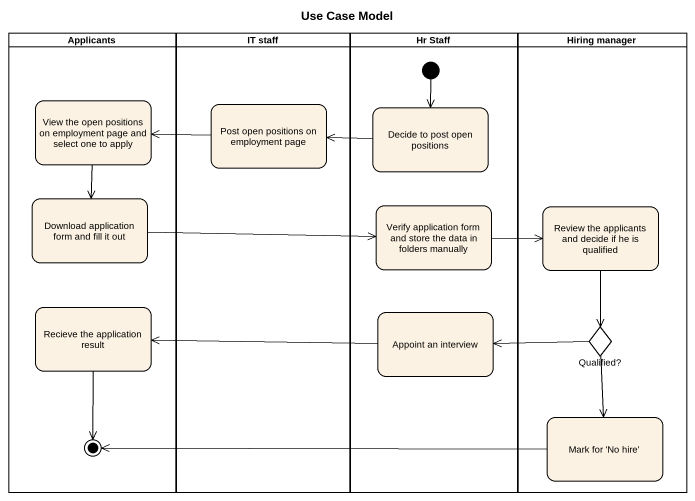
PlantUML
@startuml
title Use Case Model
hide empty description
state Applicants <<partition>> {
  state "View the open positions on employment page and select one to apply" as View_the_open_positions_on
  state "Download application form and fill it out" as Download_application_form
  state "Recieve the application result" as Recieve_the_application
  state final1 <<end>>
}
state "IT staff" as IT_staff <<partition>> {
  state "Post open positions on employment page" as Post_open_positions_on
}
state "Hr Staff" as Hr_Staff <<partition>> {
  state "Decide to post open positions" as Decide_to_post_open
  state "Verify application form and store the data in folders manually" as Verify_application_form_and
  state "Appoint an interview" as Appoint_an_interview
  [*] --> Decide_to_post_open
}
state "Hiring manager" as Hiring_manager <<partition>> {
  state "Review the applicants and decide if he is qualified" as Review_the_applicants_and
  state "Qualified?" as Qualified <<choice>>
  state "Mark for 'No hire'" as Mark_for_No_hire
}
View_the_open_positions_on --> Download_application_form
Post_open_positions_on -left-> View_the_open_positions_on
Decide_to_post_open -left-> Post_open_positions_on
Download_application_form -right-> Verify_application_form_and
Verify_application_form_and -right-> Review_the_applicants_and
Review_the_applicants_and --> Qualified
Recieve_the_application --> final1
Appoint_an_interview -left-> Recieve_the_application
Qualified -left-> Appoint_an_interview
Qualified --> Mark_for_No_hire
Mark_for_No_hire -left-> final1
@enduml
